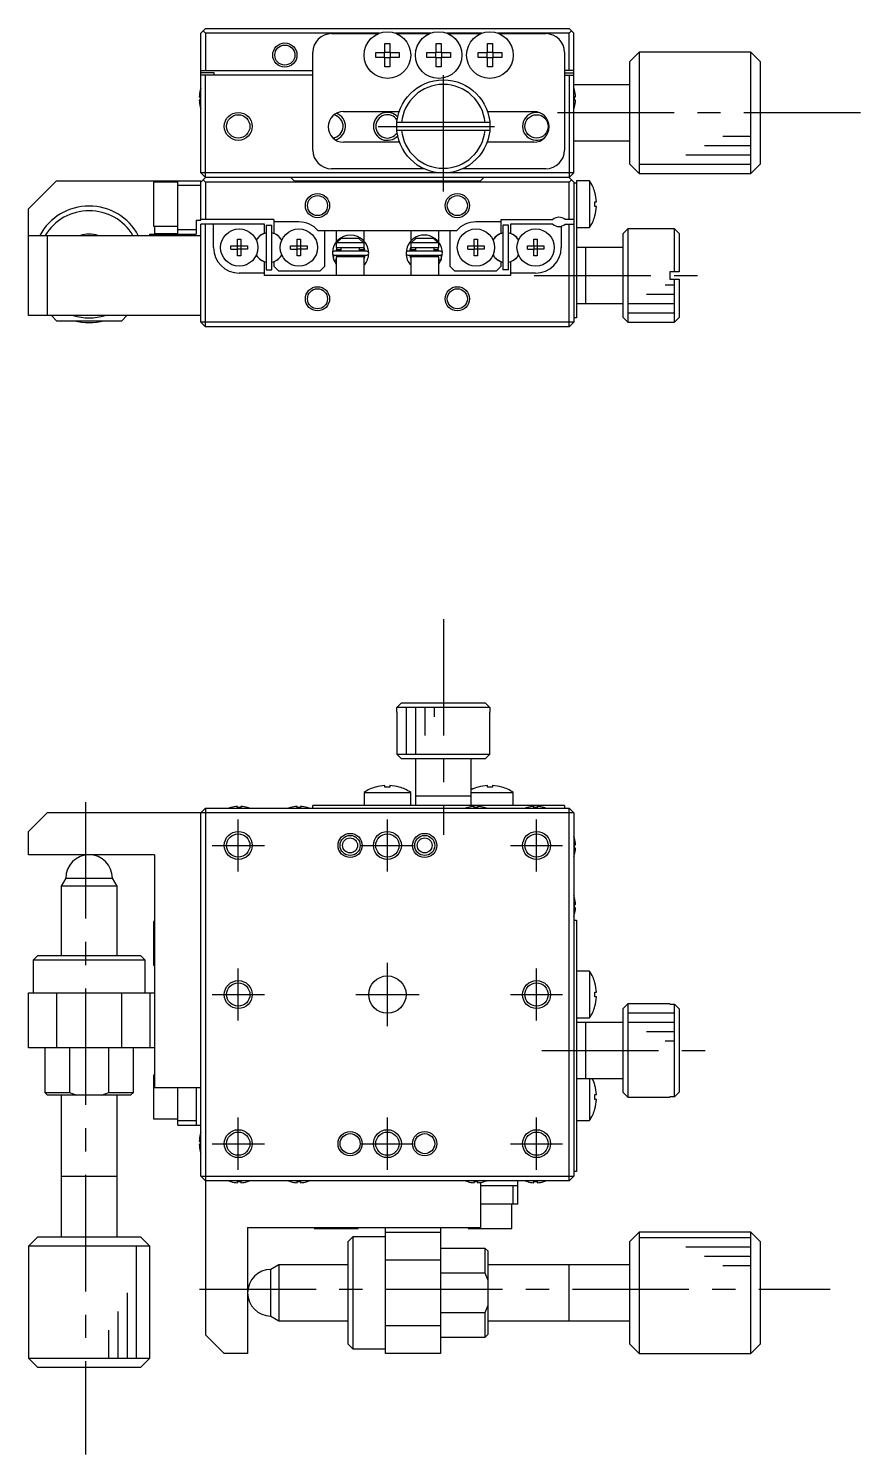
# Model space of a CAD drawing. Extents: x 35 to 382, y 23 to 266.
# Drawn here: x 110.1 to 199.4, y 112.9 to 265.9 of the extents above; entities that cross this region are included whole.
import ezdxf

# ---------------------------------------------------------------- set-up
doc = ezdxf.new("R2010")
doc.units = 0
doc.header["$LTSCALE"] = 10
doc.linetypes.add('CENTER', pattern=[2, 1.25, -0.25, 0.25, -0.25])
doc.layers.get('0').update_dxf_attribs({"linetype": 'CONTINUOUS'})
doc.layers.add('CENTER', color=1, linetype='CENTER')

msp = doc.modelspace()

# ---------------------------------------------------------------- linework, layer by layer
at = {"color": 7, "linetype": 'CONTINUOUS'}
for p, q in [((128.616281, 265.38531), (129.116281, 265.88531)), ((128.616281, 250.38531), (128.616281, 265.38531)), ((128.866281, 265.63531), (129.116281, 265.38531)), ((129.116281, 265.88531), (168.116281, 265.88531)), ((129.116281, 265.38531), (129.116281, 261.38531)), ((147.763345, 265.38531), (129.116281, 265.38531)), ((142.616281, 265.33531), (147.636485, 265.33531)), ((153.263345, 265.38531), (149.469217, 265.38531)), ((149.596077, 265.33531), (153.136485, 265.33531)), ((158.763345, 265.38531), (154.969217, 265.38531)), ((155.096077, 265.33531), (158.636485, 265.33531)), ((168.116281, 265.38531), (160.469217, 265.38531)), ((160.596077, 265.33531), (165.616281, 265.33531)), ((168.116281, 265.88531), (168.616281, 265.38531)), ((168.116281, 265.38531), (168.366281, 265.63531)), ((168.116281, 261.38531), (168.116281, 265.38531)), ((168.616281, 250.38531), (168.616281, 265.38531)), ((140.616281, 252.83531), (140.616281, 263.33531)), ((147.357692, 263.29531), (148.356281, 263.29531)), ((147.357692, 262.77531), (147.357692, 263.29531)), ((148.314906, 262.77531), (148.314906, 263.29531)), ((148.356281, 263.29531), (148.356281, 264.293899)), ((148.356281, 264.293899), (148.876281, 264.293899)), ((148.356281, 263.336685), (148.876281, 263.336685)), ((148.876281, 264.293899), (148.876281, 263.29531)), ((148.876281, 263.29531), (149.874871, 263.29531)), ((148.917656, 263.29531), (148.917656, 262.77531)), ((149.874871, 263.29531), (149.874871, 262.77531)), ((152.857692, 263.29531), (153.856281, 263.29531)), ((152.857692, 262.77531), (152.857692, 263.29531)), ((153.814906, 262.77531), (153.814906, 263.29531)), ((153.856281, 263.29531), (153.856281, 264.293899)), ((153.856281, 264.293899), (154.376281, 264.293899)), ((153.856281, 263.336685), (154.376281, 263.336685)), ((154.376281, 264.293899), (154.376281, 263.29531)), ((154.376281, 263.29531), (155.374871, 263.29531)), ((154.417656, 263.29531), (154.417656, 262.77531)), ((155.374871, 263.29531), (155.374871, 262.77531)), ((158.357692, 263.29531), (159.356281, 263.29531)), ((158.357692, 262.77531), (158.357692, 263.29531)), ((159.314906, 262.77531), (159.314906, 263.29531)), ((159.356281, 263.29531), (159.356281, 264.293899)), ((159.356281, 264.293899), (159.876281, 264.293899)), ((159.356281, 263.336685), (159.876281, 263.336685)), ((159.876281, 264.293899), (159.876281, 263.29531)), ((159.876281, 263.29531), (160.874871, 263.29531)), ((159.917656, 263.29531), (159.917656, 262.77531)), ((160.874871, 263.29531), (160.874871, 262.77531)), ((167.616281, 263.33531), (167.616281, 252.83531)), ((175.616281, 263.33531), (174.616281, 262.33531)), ((187.616281, 263.33531), (175.616281, 263.33531)), ((175.616281, 263.33531), (175.616281, 250.33531)), ((187.616281, 250.33531), (187.616281, 263.33531)), ((188.616281, 262.33531), (187.616281, 263.33531)), ((148.356281, 262.77531), (147.357692, 262.77531)), ((148.356281, 261.77672), (148.356281, 262.77531)), ((148.876281, 262.733935), (148.356281, 262.733935)), ((148.876281, 261.77672), (148.356281, 261.77672)), ((149.874871, 262.77531), (148.876281, 262.77531)), ((148.876281, 262.77531), (148.876281, 261.77672)), ((153.856281, 262.77531), (152.857692, 262.77531)), ((153.856281, 261.77672), (153.856281, 262.77531)), ((154.376281, 262.733935), (153.856281, 262.733935)), ((154.376281, 261.77672), (153.856281, 261.77672)), ((155.374871, 262.77531), (154.376281, 262.77531)), ((154.376281, 262.77531), (154.376281, 261.77672)), ((159.356281, 262.77531), (158.357692, 262.77531)), ((159.356281, 261.77672), (159.356281, 262.77531)), ((159.876281, 262.733935), (159.356281, 262.733935)), ((159.876281, 261.77672), (159.356281, 261.77672)), ((160.874871, 262.77531), (159.876281, 262.77531)), ((159.876281, 262.77531), (159.876281, 261.77672)), ((174.616281, 251.33531), (174.616281, 262.33531)), ((188.616281, 262.33531), (188.616281, 251.33531)), ((128.616281, 261.38531), (140.616281, 261.38531)), ((130.016281, 261.13531), (128.616281, 261.13531)), ((140.616281, 260.88531), (128.616281, 260.88531)), ((129.116281, 249.88531), (129.116281, 260.88531)), ((130.016281, 260.88531), (130.016281, 261.13531)), ((168.616281, 261.38531), (167.616281, 261.38531)), ((167.616281, 261.13531), (168.616281, 261.13531)), ((167.616281, 260.88531), (168.616281, 260.88531)), ((168.116281, 260.88531), (168.116281, 249.88531)), ((128.542137, 259.273926), (128.54676, 259.271671)), ((174.616281, 259.83531), (168.616281, 259.83531)), ((168.685803, 259.271671), (168.690425, 259.273926)), ((128.426422, 258.56531), (128.54676, 258.56531)), ((128.54676, 258.20531), (128.426422, 258.20531)), ((128.54676, 257.498948), (128.542137, 257.496694)), ((128.54676, 258.56531), (128.54676, 258.20531)), ((168.685803, 258.56531), (168.80614, 258.56531)), ((168.685803, 258.20531), (168.685803, 258.56531)), ((168.80614, 258.20531), (168.685803, 258.20531)), ((168.690425, 257.496694), (168.685803, 257.498948)), ((143.916281, 256.98531), (149.879194, 256.98531)), ((159.600256, 255.78531), (149.632307, 255.78531)), ((159.353369, 256.98531), (164.316281, 256.98531)), ((149.632307, 254.98531), (159.600256, 254.98531)), ((149.914154, 253.68531), (143.916281, 253.68531)), ((164.316281, 253.68531), (159.318408, 253.68531)), ((168.616281, 253.83531), (174.616281, 253.83531)), ((174.616281, 251.33531), (175.616281, 250.33531)), ((187.616281, 250.33531), (188.616281, 251.33531)), ((113.116281, 249.53531), (110.116281, 246.53531)), ((113.116281, 249.53531), (128.616281, 249.53531)), ((123.616281, 249.38531), (123.616281, 249.53531)), ((126.116281, 249.466131), (123.616281, 249.466131)), ((126.116281, 243.83531), (126.116281, 249.53531)), ((129.116281, 249.88531), (128.616281, 250.38531)), ((168.616281, 250.38531), (128.616281, 250.38531)), ((129.116281, 249.88531), (128.616281, 249.38531)), ((128.616281, 245.33531), (128.616281, 249.53531)), ((128.866281, 249.63531), (129.116281, 249.38531)), ((168.116281, 249.88531), (129.116281, 249.88531)), ((138.616281, 249.53531), (138.266281, 249.88531)), ((138.616281, 249.53531), (158.616281, 249.53531)), ((152.54324, 250.83531), (142.616281, 250.83531)), ((165.616281, 250.83531), (156.689322, 250.83531)), ((158.966281, 249.88531), (158.616281, 249.53531)), ((168.616281, 250.38531), (168.116281, 249.88531)), ((168.616281, 249.38531), (168.116281, 249.88531)), ((168.116281, 249.38531), (168.366281, 249.63531)), ((170.307939, 249.53531), (168.916281, 249.53531)), ((168.916281, 249.53531), (168.916281, 234.83531)), ((170.307939, 249.53531), (170.307939, 244.53531)), ((175.616281, 250.33531), (187.616281, 250.33531)), ((123.516281, 249.38531), (123.516281, 244.68531)), ((126.116281, 249.38531), (123.516281, 249.38531)), ((128.616281, 249.03531), (126.116281, 249.03531)), ((129.116281, 249.38531), (129.116281, 245.38531)), ((168.116281, 249.38531), (129.116281, 249.38531)), ((168.116281, 245.38531), (168.116281, 249.38531)), ((168.616281, 249.38531), (168.616281, 234.38531)), ((168.616281, 249.33531), (168.916281, 249.33531)), ((170.878862, 248.293899), (170.885717, 248.297243)), ((110.116281, 235.08531), (110.116281, 246.53531)), ((170.878862, 247.29531), (171.051234, 247.29531)), ((170.878862, 246.77531), (170.878862, 247.29531)), ((171.051234, 246.77531), (170.878862, 246.77531)), ((128.116281, 245.33531), (128.616281, 245.33531)), ((128.116281, 245.33531), (128.116281, 243.83531)), ((136.416281, 245.38531), (128.616281, 245.38531)), ((135.416281, 244.88531), (128.616281, 244.88531)), ((128.616281, 234.38531), (128.616281, 244.88531)), ((129.116281, 233.88531), (129.116281, 244.88531)), ((129.966281, 242.38531), (129.966281, 244.88531)), ((135.416281, 243.936115), (135.416281, 244.88531)), ((136.416281, 245.38531), (136.416281, 243.936115)), ((139.116281, 245.13531), (136.416281, 245.13531)), ((160.816281, 245.13531), (158.116281, 245.13531)), ((160.816281, 245.38531), (166.354843, 245.38531)), ((160.816281, 243.936115), (160.816281, 245.38531)), ((161.816281, 244.88531), (161.816281, 243.936115)), ((166.354843, 244.88531), (161.816281, 244.88531)), ((168.616281, 245.38531), (167.677719, 245.38531)), ((167.677719, 244.88531), (168.616281, 244.88531)), ((168.116281, 233.88531), (168.116281, 244.88531)), ((170.885717, 245.773377), (170.878862, 245.77672)), ((110.116281, 243.68531), (128.616281, 243.68531)), ((112.116281, 243.68531), (112.116281, 235.08531)), ((123.116281, 243.68531), (123.116281, 243.83531)), ((123.116281, 243.83531), (128.116281, 243.83531)), ((123.516281, 244.68531), (126.116281, 244.68531)), ((123.616281, 244.68531), (123.616281, 243.83531)), ((123.616281, 243.875573), (126.116281, 243.875573)), ((126.116281, 244.33531), (128.116281, 244.33531)), ((135.156186, 243.785949), (135.416281, 243.936115)), ((135.616281, 244.78531), (136.216281, 244.78531)), ((135.616281, 244.78531), (135.616281, 239.98531)), ((136.216281, 239.98531), (136.216281, 244.78531)), ((136.676376, 243.785949), (136.416281, 243.936115)), ((156.037219, 244.18531), (141.195344, 244.18531)), ((141.916281, 240.38531), (141.916281, 244.18531)), ((143.116281, 244.18531), (143.116281, 242.963324)), ((143.170598, 242.88531), (143.699766, 243.38531)), ((143.699766, 243.38531), (145.532796, 243.38531)), ((145.532796, 243.38531), (146.061964, 242.88531)), ((146.116281, 243.07644), (146.116281, 244.18531)), ((151.116281, 244.18531), (151.116281, 243.077144)), ((151.170598, 242.88531), (151.699766, 243.38531)), ((151.699766, 243.38531), (153.532796, 243.38531)), ((153.532796, 243.38531), (154.061964, 242.88531)), ((154.116281, 242.963744), (154.116281, 244.18531)), ((155.316281, 244.18531), (155.316281, 240.38531)), ((160.556186, 243.785949), (160.816281, 243.936115)), ((161.016281, 244.78531), (161.016281, 239.98531)), ((161.616281, 244.78531), (161.016281, 244.78531)), ((161.616281, 239.98531), (161.616281, 244.78531)), ((162.076376, 243.785949), (161.816281, 243.936115)), ((167.266281, 244.667064), (167.266281, 242.38531)), ((168.916281, 244.53531), (170.307939, 244.53531)), ((174.416281, 244.38531), (173.916281, 243.88531)), ((173.916281, 234.88531), (173.916281, 243.88531)), ((179.416281, 244.38531), (174.416281, 244.38531)), ((174.416281, 244.38531), (174.416281, 234.38531)), ((179.916281, 243.88531), (179.416281, 244.38531)), ((179.416281, 239.78531), (179.416281, 244.38531)), ((179.916281, 243.88531), (179.916281, 239.78531)), ((131.82992, 242.56531), (132.536281, 242.56531)), ((131.82992, 242.20531), (131.82992, 242.56531)), ((131.82992, 242.20531), (132.536281, 242.20531)), ((132.536281, 243.271671), (132.896281, 243.271671)), ((132.536281, 242.56531), (132.536281, 243.271671)), ((132.546653, 242.554938), (132.536281, 242.56531)), ((132.546653, 242.215682), (132.536281, 242.20531)), ((132.536281, 241.498948), (132.536281, 242.20531)), ((132.546653, 242.554938), (132.885909, 242.554938)), ((132.546653, 242.215682), (132.546653, 242.554938)), ((132.885909, 242.215682), (132.546653, 242.215682)), ((132.885909, 242.554938), (132.896281, 242.56531)), ((132.885909, 242.554938), (132.885909, 242.215682)), ((132.885909, 242.215682), (132.896281, 242.20531)), ((132.896281, 243.271671), (132.896281, 242.56531)), ((132.896281, 242.56531), (133.602643, 242.56531)), ((132.896281, 242.20531), (132.896281, 241.498948)), ((133.602643, 242.20531), (132.896281, 242.20531)), ((133.602643, 242.56531), (133.602643, 242.20531)), ((138.22992, 242.56531), (138.936281, 242.56531)), ((138.22992, 242.20531), (138.22992, 242.56531)), ((138.22992, 242.20531), (138.936281, 242.20531)), ((138.936281, 243.271671), (139.296281, 243.271671)), ((138.936281, 242.56531), (138.936281, 243.271671)), ((138.946653, 242.554938), (138.936281, 242.56531)), ((138.946653, 242.215682), (138.936281, 242.20531)), ((138.936281, 241.498948), (138.936281, 242.20531)), ((138.946653, 242.554938), (139.285909, 242.554938)), ((138.946653, 242.215682), (138.946653, 242.554938)), ((139.285909, 242.215682), (138.946653, 242.215682)), ((139.285909, 242.554938), (139.296281, 242.56531)), ((139.285909, 242.554938), (139.285909, 242.215682)), ((139.285909, 242.215682), (139.296281, 242.20531)), ((139.296281, 243.271671), (139.296281, 242.56531)), ((139.296281, 242.56531), (140.002643, 242.56531)), ((139.296281, 242.20531), (139.296281, 241.498948)), ((140.002643, 242.20531), (139.296281, 242.20531)), ((140.002643, 242.56531), (140.002643, 242.20531)), ((146.413203, 241.978828), (142.913203, 241.978828)), ((143.116281, 242.88531), (143.116281, 242.38531)), ((146.116281, 242.88531), (143.116281, 242.88531)), ((143.116281, 242.38531), (146.116281, 242.38531)), ((143.12502, 241.978849), (143.235894, 242.385456)), ((143.166897, 242.18531), (143.616281, 242.18531)), ((143.616281, 242.38531), (143.616281, 241.978828)), ((145.616281, 241.978828), (145.616281, 242.38531)), ((145.616281, 242.18531), (146.116281, 242.18531)), ((146.090811, 242.3855), (146.201103, 241.978831)), ((146.116281, 242.38531), (146.116281, 242.88531)), ((146.116281, 242.18531), (146.116281, 242.319484)), ((154.319359, 241.978828), (150.819359, 241.978828)), ((151.031466, 241.978882), (151.141708, 242.385395)), ((151.116281, 242.88531), (151.116281, 242.38531)), ((154.116281, 242.88531), (151.116281, 242.88531)), ((151.116281, 242.38531), (154.116281, 242.38531)), ((151.116281, 242.319826), (151.116281, 242.18531)), ((151.116281, 242.18531), (151.616281, 242.18531)), ((151.616281, 242.38531), (151.616281, 241.978828)), ((153.616281, 241.978828), (153.616281, 242.38531)), ((153.616281, 242.18531), (154.066111, 242.18531)), ((153.996675, 242.385442), (154.107539, 241.978879)), ((154.116281, 242.38531), (154.116281, 242.88531)), ((154.358392, 241.006078), (154.517898, 241.754551)), ((157.22992, 242.56531), (157.936281, 242.56531)), ((157.22992, 242.20531), (157.22992, 242.56531)), ((157.22992, 242.20531), (157.936281, 242.20531)), ((157.936281, 243.271671), (158.296281, 243.271671)), ((157.936281, 242.56531), (157.936281, 243.271671)), ((157.946653, 242.554938), (157.936281, 242.56531)), ((157.946653, 242.215682), (157.936281, 242.20531)), ((157.936281, 241.498948), (157.936281, 242.20531)), ((157.946653, 242.554938), (158.285909, 242.554938)), ((157.946653, 242.215682), (157.946653, 242.554938)), ((158.285909, 242.215682), (157.946653, 242.215682)), ((158.285909, 242.554938), (158.296281, 242.56531)), ((158.285909, 242.554938), (158.285909, 242.215682)), ((158.285909, 242.215682), (158.296281, 242.20531)), ((158.296281, 243.271671), (158.296281, 242.56531)), ((158.296281, 242.56531), (159.002643, 242.56531)), ((158.296281, 242.20531), (158.296281, 241.498948)), ((159.002643, 242.20531), (158.296281, 242.20531)), ((159.002643, 242.56531), (159.002643, 242.20531)), ((163.62992, 242.56531), (164.336281, 242.56531)), ((163.62992, 242.20531), (163.62992, 242.56531)), ((163.62992, 242.20531), (164.336281, 242.20531)), ((164.336281, 243.271671), (164.696281, 243.271671)), ((164.336281, 242.56531), (164.336281, 243.271671)), ((164.346653, 242.554938), (164.336281, 242.56531)), ((164.346653, 242.215682), (164.336281, 242.20531)), ((164.336281, 241.498948), (164.336281, 242.20531)), ((164.346653, 242.554938), (164.685909, 242.554938)), ((164.346653, 242.215682), (164.346653, 242.554938)), ((164.685909, 242.215682), (164.346653, 242.215682)), ((164.685909, 242.554938), (164.696281, 242.56531)), ((164.685909, 242.554938), (164.685909, 242.215682)), ((164.685909, 242.215682), (164.696281, 242.20531)), ((164.696281, 243.271671), (164.696281, 242.56531)), ((164.696281, 242.56531), (165.402643, 242.56531)), ((164.696281, 242.20531), (164.696281, 241.498948)), ((165.402643, 242.20531), (164.696281, 242.20531)), ((165.402643, 242.56531), (165.402643, 242.20531)), ((173.916281, 242.38531), (168.916281, 242.38531)), ((169.916281, 236.38531), (169.916281, 242.38531)), ((132.896281, 241.498948), (132.536281, 241.498948)), ((135.416281, 240.834504), (135.156186, 240.98467)), ((135.416281, 239.38531), (135.416281, 240.834504)), ((136.416281, 240.834504), (136.676376, 240.98467)), ((136.416281, 240.834504), (136.416281, 240.38531)), ((136.416281, 240.38531), (136.916281, 239.88531)), ((139.296281, 241.498948), (138.936281, 241.498948)), ((141.416281, 239.88531), (141.916281, 240.38531)), ((142.714682, 241.753297), (142.848214, 241.06937)), ((142.814197, 241.302463), (142.814169, 241.268042)), ((142.814169, 241.268042), (142.815864, 241.233664)), ((142.815947, 241.336844), (142.814197, 241.302463)), ((142.815864, 241.233664), (142.819276, 241.199415)), ((142.819416, 241.371101), (142.815947, 241.336844)), ((142.819276, 241.199415), (142.824398, 241.165377)), ((142.824596, 241.405151), (142.819416, 241.371101)), ((142.824398, 241.165377), (142.831216, 241.131632)), ((142.831475, 241.438911), (142.824596, 241.405151)), ((142.831216, 241.131632), (142.839715, 241.098264)), ((142.840037, 241.472297), (142.831475, 241.438911)), ((142.839715, 241.098264), (142.849875, 241.065352)), ((142.850262, 241.505228), (142.840037, 241.472297)), ((142.849875, 241.065352), (142.86167, 241.032979)), ((142.862127, 241.537623), (142.850262, 241.505228)), ((142.86167, 241.032979), (142.86892, 241.015252)), ((142.875602, 241.569402), (142.862127, 241.537623)), ((142.868566, 241.016934), (142.869219, 241.014675)), ((142.869219, 241.014675), (142.871043, 241.012919)), ((142.869962, 241.015796), (143.116191, 240.594134)), ((142.871043, 241.012919), (142.874027, 241.011677)), ((142.873858, 241.006706), (143.116287, 241.079336)), ((142.874027, 241.011677), (142.878152, 241.010957)), ((142.881221, 241.581474), (142.875602, 241.569402)), ((142.878152, 241.010957), (142.883391, 241.010764)), ((142.883391, 241.010764), (142.889712, 241.011098)), ((142.889712, 241.011098), (142.897073, 241.011958)), ((142.897073, 241.011958), (142.905429, 241.013338)), ((142.905429, 241.013338), (142.914725, 241.015229)), ((142.913203, 241.578828), (146.413203, 241.578828)), ((142.914725, 241.015229), (142.924902, 241.017619)), ((142.924902, 241.017619), (142.935897, 241.020493)), ((142.935897, 241.020493), (142.947637, 241.023833)), ((142.947637, 241.023833), (142.960049, 241.027618)), ((142.960049, 241.027618), (142.973054, 241.031822)), ((142.973054, 241.031822), (142.986568, 241.036421)), ((142.986568, 241.036421), (143.000505, 241.041383)), ((143.000505, 241.041383), (143.014777, 241.046677)), ((143.014777, 241.046677), (143.029292, 241.052271)), ((143.029292, 241.052271), (143.043959, 241.058127)), ((143.043959, 241.058127), (143.058683, 241.064209)), ((143.058683, 241.064209), (143.07337, 241.070479)), ((143.07337, 241.070479), (143.087927, 241.076895)), ((143.087927, 241.076895), (143.102261, 241.083417)), ((143.102261, 241.083417), (143.116281, 241.090003)), ((146.116281, 241.38531), (143.116281, 241.38531)), ((143.116281, 241.38531), (143.116281, 239.38531)), ((143.232109, 241.385333), (143.233496, 241.388985)), ((143.233496, 241.388985), (143.2392, 241.402663)), ((143.2392, 241.402663), (143.245592, 241.416029)), ((143.245592, 241.416029), (143.252653, 241.429052)), ((143.252653, 241.429052), (143.260362, 241.441697)), ((143.260362, 241.441697), (143.268696, 241.453934)), ((143.268696, 241.453934), (143.277632, 241.465733)), ((143.277632, 241.465733), (143.287146, 241.477065)), ((143.287146, 241.477065), (143.297211, 241.487906)), ((143.297211, 241.487906), (143.307799, 241.498229)), ((143.307799, 241.498229), (143.318883, 241.508011)), ((143.318883, 241.508011), (143.330434, 241.517231)), ((143.330434, 241.517231), (143.342422, 241.525868)), ((143.342422, 241.525868), (143.354816, 241.533903)), ((143.354816, 241.533903), (143.367585, 241.54132)), ((143.367585, 241.54132), (143.380698, 241.548102)), ((143.380698, 241.548102), (143.394122, 241.554237)), ((143.394122, 241.554237), (143.407826, 241.559711)), ((143.407826, 241.559711), (143.421775, 241.564512)), ((143.421775, 241.564512), (143.435938, 241.568633)), ((143.435938, 241.568633), (143.45028, 241.572064)), ((143.45028, 241.572064), (143.464767, 241.574798)), ((143.464767, 241.574798), (143.479367, 241.576831)), ((143.479367, 241.576831), (143.494045, 241.578159)), ((143.494045, 241.578159), (143.508767, 241.578778)), ((143.508767, 241.578778), (143.51409, 241.578828)), ((143.616281, 241.578828), (143.616281, 241.38531)), ((145.616281, 241.38531), (145.616281, 241.578828)), ((145.812316, 241.578828), (145.826271, 241.578501)), ((145.826271, 241.578501), (145.840965, 241.577467)), ((145.840965, 241.577467), (145.855591, 241.575727)), ((145.855591, 241.575727), (145.870115, 241.573286)), ((145.870115, 241.573286), (145.884501, 241.570149)), ((145.884501, 241.570149), (145.898718, 241.566323)), ((145.898718, 241.566323), (145.912732, 241.561816)), ((145.912732, 241.561816), (145.92651, 241.556637)), ((145.92651, 241.556637), (145.940021, 241.550798)), ((145.940021, 241.550798), (145.953232, 241.54431)), ((145.953232, 241.54431), (145.966111, 241.537188)), ((145.966111, 241.537188), (145.978628, 241.529446)), ((145.978628, 241.529446), (145.990752, 241.521102)), ((145.990752, 241.521102), (146.002454, 241.512172)), ((146.002454, 241.512172), (146.013704, 241.502677)), ((146.013704, 241.502677), (146.024473, 241.492637)), ((146.024473, 241.492637), (146.034735, 241.482074)), ((146.034735, 241.482074), (146.044462, 241.471011)), ((146.044462, 241.471011), (146.053629, 241.459475)), ((146.053629, 241.459475), (146.062211, 241.447491)), ((146.062211, 241.447491), (146.070183, 241.435087)), ((146.070183, 241.435087), (146.077525, 241.422292)), ((146.077525, 241.422292), (146.084214, 241.409137)), ((146.084214, 241.409137), (146.090231, 241.395655)), ((146.090231, 241.395655), (146.094297, 241.385333)), ((146.116281, 239.38531), (146.116281, 241.38531)), ((146.153707, 241.350215), (146.116515, 241.237544)), ((146.201405, 241.578735), (146.153707, 241.350215)), ((146.457837, 241.016928), (146.456287, 241.017579)), ((146.457071, 241.014496), (146.457486, 241.015253)), ((146.457486, 241.015252), (146.475506, 241.062326)), ((146.457486, 241.015253), (146.45784, 241.016934)), ((146.47566, 241.062277), (146.480227, 241.076665)), ((150.752595, 241.074655), (150.775076, 241.015252)), ((150.775144, 241.019454), (150.774723, 241.016934)), ((150.775076, 241.015253), (150.774723, 241.016934)), ((150.774724, 241.016932), (150.775926, 241.017434)), ((150.775492, 241.014496), (150.775076, 241.015253)), ((150.819359, 241.578828), (154.319359, 241.578828)), ((151.078776, 241.350491), (151.031153, 241.578769)), ((151.115943, 241.237824), (151.078776, 241.350491)), ((154.116281, 241.38531), (151.116281, 241.38531)), ((151.116281, 241.38531), (151.116281, 239.38531)), ((151.138265, 241.385333), (151.139652, 241.388985)), ((151.139652, 241.388985), (151.145357, 241.402663)), ((151.145357, 241.402663), (151.151749, 241.416029)), ((151.151749, 241.416029), (151.158809, 241.429052)), ((151.158809, 241.429052), (151.166518, 241.441697)), ((151.166518, 241.441697), (151.174852, 241.453934)), ((151.174852, 241.453934), (151.183789, 241.465733)), ((151.183789, 241.465733), (151.193302, 241.477065)), ((151.193302, 241.477065), (151.203367, 241.487906)), ((151.203367, 241.487906), (151.213955, 241.498229)), ((151.213955, 241.498229), (151.22504, 241.508011)), ((151.22504, 241.508011), (151.23659, 241.517231)), ((151.23659, 241.517231), (151.248578, 241.525868)), ((151.248578, 241.525868), (151.260972, 241.533903)), ((151.260972, 241.533903), (151.273741, 241.54132)), ((151.273741, 241.54132), (151.286854, 241.548102)), ((151.286854, 241.548102), (151.300279, 241.554237)), ((151.300279, 241.554237), (151.313982, 241.559711)), ((151.313982, 241.559711), (151.327932, 241.564512)), ((151.327932, 241.564512), (151.342094, 241.568633)), ((151.342094, 241.568633), (151.356436, 241.572064)), ((151.356436, 241.572064), (151.370924, 241.574798)), ((151.370924, 241.574798), (151.385523, 241.576831)), ((151.385523, 241.576831), (151.400201, 241.578159)), ((151.400201, 241.578159), (151.414923, 241.578778)), ((151.414923, 241.578778), (151.420247, 241.578828)), ((151.616281, 241.578828), (151.616281, 241.38531)), ((153.616281, 241.38531), (153.616281, 241.578828)), ((153.718472, 241.578828), (153.732427, 241.578501)), ((153.732427, 241.578501), (153.747121, 241.577467)), ((153.747121, 241.577467), (153.761748, 241.575727)), ((153.761748, 241.575727), (153.776271, 241.573286)), ((153.776271, 241.573286), (153.790657, 241.570149)), ((153.790657, 241.570149), (153.804874, 241.566323)), ((153.804874, 241.566323), (153.818888, 241.561816)), ((153.818888, 241.561816), (153.832667, 241.556637)), ((153.832667, 241.556637), (153.846177, 241.550798)), ((153.846177, 241.550798), (153.859388, 241.54431)), ((153.859388, 241.54431), (153.872267, 241.537188)), ((153.872267, 241.537188), (153.884784, 241.529446)), ((153.884784, 241.529446), (153.896908, 241.521102)), ((153.896908, 241.521102), (153.90861, 241.512172)), ((153.90861, 241.512172), (153.91986, 241.502677)), ((153.91986, 241.502677), (153.93063, 241.492637)), ((153.93063, 241.492637), (153.940891, 241.482074)), ((153.940891, 241.482074), (153.950619, 241.471011)), ((153.950619, 241.471011), (153.959785, 241.459475)), ((153.959785, 241.459475), (153.968367, 241.447491)), ((153.968367, 241.447491), (153.97634, 241.435087)), ((153.97634, 241.435087), (153.983681, 241.422292)), ((153.983681, 241.422292), (153.99037, 241.409137)), ((153.99037, 241.409137), (153.996387, 241.395655)), ((153.996387, 241.395655), (154.000454, 241.385333)), ((154.358704, 241.006706), (154.116275, 241.079336)), ((154.116281, 239.38531), (154.116281, 241.38531)), ((154.130301, 241.083417), (154.116281, 241.090003)), ((154.116301, 240.594042), (154.3626, 241.015796)), ((154.144635, 241.076895), (154.130301, 241.083417)), ((154.159193, 241.070479), (154.144635, 241.076895)), ((154.17388, 241.064209), (154.159193, 241.070479)), ((154.188604, 241.058127), (154.17388, 241.064209)), ((154.20327, 241.052271), (154.188604, 241.058127)), ((154.217785, 241.046677), (154.20327, 241.052271)), ((154.232057, 241.041383), (154.217785, 241.046677)), ((154.245995, 241.036421), (154.232057, 241.041383)), ((154.259509, 241.031822), (154.245995, 241.036421)), ((154.272513, 241.027618), (154.259509, 241.031822)), ((154.284925, 241.023833), (154.272513, 241.027618)), ((154.296666, 241.020493), (154.284925, 241.023833)), ((154.30766, 241.017619), (154.296666, 241.020493)), ((154.317838, 241.015229), (154.30766, 241.017619)), ((154.327134, 241.013338), (154.317838, 241.015229)), ((154.335489, 241.011958), (154.327134, 241.013338)), ((154.342851, 241.011098), (154.335489, 241.011958)), ((154.349171, 241.010764), (154.342851, 241.011098)), ((154.354411, 241.010957), (154.349171, 241.010764)), ((154.365364, 241.550111), (154.351365, 241.581425)), ((154.358536, 241.011677), (154.354411, 241.010957)), ((154.36152, 241.012919), (154.358536, 241.011677)), ((154.363344, 241.014675), (154.36152, 241.012919)), ((154.363996, 241.016934), (154.363344, 241.014675)), ((154.363643, 241.015252), (154.375711, 241.045604)), ((154.37785, 241.517975), (154.365364, 241.550111)), ((154.375711, 241.045604), (154.386875, 241.078219)), ((154.388712, 241.485271), (154.37785, 241.517975)), ((154.386875, 241.078219), (154.39639, 241.11134)), ((154.397923, 241.452076), (154.388712, 241.485271)), ((154.39639, 241.11134), (154.404233, 241.144883)), ((154.405462, 241.418473), (154.397923, 241.452076)), ((154.404233, 241.144883), (154.410387, 241.178766)), ((154.41131, 241.384544), (154.405462, 241.418473)), ((154.410387, 241.178766), (154.414837, 241.212906)), ((154.415453, 241.350371), (154.41131, 241.384544)), ((154.414837, 241.212906), (154.417573, 241.247221)), ((154.417881, 241.316037), (154.415453, 241.350371)), ((154.417573, 241.247221), (154.418588, 241.281625)), ((154.418588, 241.281625), (154.417881, 241.316037)), ((155.316281, 240.38531), (155.816281, 239.88531)), ((158.296281, 241.498948), (157.936281, 241.498948)), ((160.316281, 239.88531), (160.816281, 240.38531)), ((160.816281, 240.834504), (160.556186, 240.98467)), ((160.816281, 240.38531), (160.816281, 240.834504)), ((161.816281, 240.834504), (162.076376, 240.98467)), ((161.816281, 240.834504), (161.816281, 239.38531)), ((164.696281, 241.498948), (164.336281, 241.498948)), ((135.416281, 239.63531), (132.716281, 239.63531)), ((161.816281, 239.38531), (135.416281, 239.38531)), ((135.616281, 239.98531), (136.216281, 239.98531)), ((136.916281, 239.88531), (141.416281, 239.88531)), ((155.816281, 239.88531), (160.316281, 239.88531)), ((161.616281, 239.98531), (161.016281, 239.98531)), ((164.516281, 239.63531), (161.816281, 239.63531)), ((179.916281, 239.78531), (178.916281, 239.78531)), ((178.916281, 239.78531), (178.916281, 238.98531)), ((178.916281, 238.98531), (179.916281, 238.98531)), ((179.416281, 234.38531), (179.416281, 238.98531)), ((179.916281, 238.98531), (179.916281, 234.88531)), ((168.916281, 236.38531), (173.916281, 236.38531)), ((128.616281, 235.08531), (110.116281, 235.08531)), ((112.566281, 235.08531), (113.116281, 234.53531)), ((113.116281, 234.53531), (120.116281, 234.53531)), ((120.116281, 234.53531), (120.666281, 235.08531)), ((129.116281, 233.88531), (128.616281, 234.38531)), ((168.616281, 234.38531), (128.616281, 234.38531)), ((168.116281, 233.88531), (168.616281, 234.38531)), ((168.916281, 234.83531), (168.616281, 234.83531)), ((173.916281, 234.88531), (174.416281, 234.38531)), ((174.416281, 234.38531), (179.416281, 234.38531)), ((179.416281, 234.38531), (179.916281, 234.88531)), ((168.116281, 233.88531), (129.116281, 233.88531)), ((149.632307, 193.026833), (150.134094, 193.526833)), ((149.632307, 192.526833), (149.632307, 193.026833)), ((159.600256, 193.026833), (149.632307, 193.026833)), ((150.134094, 193.526833), (159.098468, 193.526833)), ((159.098468, 193.526833), (159.600256, 193.026833)), ((159.600256, 193.026833), (159.600256, 192.526833)), ((149.616281, 192.526833), (149.616281, 188.026833)), ((149.616281, 192.526833), (149.632307, 192.526833)), ((159.600256, 192.526833), (159.616281, 192.526833)), ((159.616281, 188.026833), (159.616281, 192.526833)), ((149.616281, 188.026833), (150.116281, 187.526833)), ((149.616281, 188.026833), (159.616281, 188.026833)), ((159.116281, 187.526833), (150.116281, 187.526833)), ((151.616281, 187.526833), (151.616281, 182.526833)), ((157.616281, 182.526833), (157.616281, 187.526833)), ((159.116281, 187.526833), (159.616281, 188.026833)), ((146.116281, 183.91849), (146.116281, 182.526833)), ((146.116281, 183.91849), (151.116281, 183.91849)), ((147.357692, 184.489414), (147.354348, 184.496269)), ((148.356281, 184.489414), (148.356281, 184.661785)), ((148.876281, 184.489414), (148.356281, 184.489414)), ((148.876281, 184.661785), (148.876281, 184.489414)), ((149.878214, 184.496269), (149.874871, 184.489414)), ((151.116281, 182.526833), (151.116281, 183.91849)), ((157.616281, 183.91849), (162.116281, 183.91849)), ((158.357692, 184.489414), (158.354348, 184.496269)), ((159.356281, 184.489414), (159.356281, 184.661785)), ((159.876281, 184.489414), (159.356281, 184.489414)), ((159.876281, 184.661785), (159.876281, 184.489414)), ((160.878214, 184.496269), (160.874871, 184.489414)), ((162.116281, 182.526833), (162.116281, 183.91849)), ((129.116281, 182.226833), (128.616281, 181.726833)), ((129.116281, 182.226833), (168.116281, 182.226833)), ((129.116281, 182.226833), (129.116281, 125.726833)), ((131.82992, 182.296354), (131.827665, 182.300977)), ((132.536281, 182.296354), (132.536281, 182.416692)), ((132.896281, 182.296354), (132.536281, 182.296354)), ((132.896281, 182.416692), (132.896281, 182.296354)), ((133.604897, 182.300977), (133.602643, 182.296354)), ((138.22992, 182.296354), (138.227665, 182.300977)), ((138.936281, 182.296354), (138.936281, 182.416692)), ((139.296281, 182.296354), (138.936281, 182.296354)), ((139.296281, 182.416692), (139.296281, 182.296354)), ((140.004897, 182.300977), (140.002643, 182.296354)), ((167.616281, 182.526833), (140.616281, 182.526833)), ((140.616281, 182.226833), (140.616281, 182.526833)), ((157.616281, 183.526833), (151.616281, 183.526833)), ((157.22992, 182.296354), (157.227665, 182.300977)), ((157.936281, 182.296354), (157.936281, 182.416692)), ((158.296281, 182.296354), (157.936281, 182.296354)), ((158.296281, 182.416692), (158.296281, 182.296354)), ((159.004897, 182.300977), (159.002643, 182.296354)), ((163.62992, 182.296354), (163.627665, 182.300977)), ((164.336281, 182.296354), (164.336281, 182.416692)), ((164.696281, 182.296354), (164.336281, 182.296354)), ((164.696281, 182.416692), (164.696281, 182.296354)), ((165.404897, 182.300977), (165.402643, 182.296354)), ((167.616281, 182.526833), (167.616281, 182.226833)), ((168.616281, 181.726833), (168.116281, 182.226833)), ((168.116281, 142.226833), (168.116281, 182.226833)), ((112.116281, 181.726833), (110.116281, 179.726833)), ((168.616281, 181.726833), (112.116281, 181.726833)), ((128.616281, 142.726833), (128.616281, 181.726833)), ((168.616281, 181.726833), (168.616281, 142.726833)), ((110.116281, 177.226833), (110.116281, 179.726833)), ((168.685803, 179.013194), (168.690425, 179.015449)), ((168.685803, 177.946833), (168.685803, 178.306833)), ((168.685803, 178.306833), (168.80614, 178.306833)), ((168.80614, 177.946833), (168.685803, 177.946833)), ((123.616281, 177.226833), (110.116281, 177.226833)), ((123.616281, 177.226833), (123.616281, 152.226833)), ((168.690425, 177.238217), (168.685803, 177.240471)), ((114.116281, 174.726833), (113.616281, 173.860807)), ((114.116281, 174.726833), (119.116179, 174.726833)), ((119.616281, 173.860807), (119.116281, 174.726833)), ((119.616158, 173.860807), (113.616281, 173.860807)), ((113.616281, 173.860807), (113.616281, 166.426852)), ((119.616281, 166.426852), (119.616281, 173.860807)), ((168.685803, 172.613194), (168.690425, 172.615449)), ((168.685803, 171.546833), (168.685803, 171.906833)), ((168.685803, 171.906833), (168.80614, 171.906833)), ((168.80614, 171.546833), (168.685803, 171.546833)), ((123.616281, 170.076833), (123.516281, 170.076833)), ((123.516281, 170.076833), (123.516281, 165.376833)), ((168.616281, 170.226833), (168.916281, 170.226833)), ((168.690425, 170.838217), (168.685803, 170.840471)), ((168.916281, 170.226833), (168.916281, 143.226833)), ((111.116281, 166.426833), (110.616281, 165.926833)), ((122.616281, 165.926833), (110.616281, 165.926833)), ((110.616281, 165.926833), (110.616281, 162.426833)), ((111.116281, 166.426833), (122.116281, 166.426833)), ((122.616281, 165.926833), (122.116281, 166.426833)), ((122.616281, 162.426833), (122.616281, 165.926833)), ((123.516281, 165.376833), (123.616281, 165.376833)), ((170.307939, 164.726833), (168.916281, 164.726833)), ((170.307939, 164.726833), (170.307939, 159.726833)), ((110.116281, 156.526833), (110.116281, 162.426833)), ((110.116281, 162.426833), (123.616281, 162.426833)), ((113.116281, 162.426833), (113.116281, 156.526833)), ((120.116281, 156.526833), (120.116281, 162.426833)), ((123.116281, 162.426833), (123.116281, 156.526833)), ((170.878862, 163.485422), (170.885717, 163.488766)), ((170.878862, 161.966833), (170.878862, 162.486833)), ((170.878862, 162.486833), (171.051234, 162.486833)), ((171.051234, 161.966833), (170.878862, 161.966833)), ((170.885717, 160.9649), (170.878862, 160.968243)), ((174.416281, 161.226833), (173.916281, 160.726833)), ((173.916281, 151.726833), (173.916281, 160.726833)), ((178.916281, 161.226833), (174.416281, 161.226833)), ((174.416281, 161.226833), (174.416281, 151.226833)), ((178.916281, 161.226833), (178.916281, 161.210807)), ((178.916281, 161.210807), (179.416281, 161.210807)), ((179.416281, 161.210807), (179.916281, 160.70902)), ((179.416281, 151.242858), (179.416281, 161.210807)), ((179.916281, 160.70902), (179.916281, 151.744646)), ((168.916281, 159.726833), (170.307939, 159.726833)), ((173.916281, 159.226833), (168.916281, 159.226833)), ((169.916281, 153.226833), (169.916281, 159.226833)), ((123.616281, 156.526833), (110.116281, 156.526833)), ((111.866281, 156.526833), (111.866281, 151.726833)), ((114.494961, 156.526833), (114.494961, 151.726833)), ((118.737602, 151.726833), (118.737602, 156.526833)), ((121.366281, 151.726833), (121.366281, 156.526833)), ((123.616281, 153.576833), (123.516281, 153.576833)), ((123.516281, 153.576833), (123.516281, 148.876833)), ((168.916281, 153.226833), (173.916281, 153.226833)), ((170.307939, 153.226833), (170.307939, 148.726833)), ((111.866281, 151.726833), (114.494961, 151.726833)), ((111.866281, 151.726833), (112.166281, 151.426833)), ((114.494961, 151.726833), (115.297191, 151.426833)), ((117.935372, 151.426833), (118.737602, 151.726833)), ((118.737602, 151.726833), (121.366281, 151.726833)), ((121.066281, 151.426833), (121.366281, 151.726833)), ((128.616281, 152.226833), (123.616281, 152.226833)), ((126.116281, 148.226833), (126.116281, 152.226833)), ((128.116281, 152.226833), (128.116281, 148.226831)), ((170.878862, 152.485422), (170.885717, 152.488766)), ((170.878862, 150.966833), (170.878862, 151.486833)), ((170.878862, 151.486833), (171.051234, 151.486833)), ((173.916281, 151.726833), (174.416281, 151.226833)), ((179.916281, 151.744646), (179.416281, 151.242858)), ((121.066281, 151.426833), (112.166281, 151.426833)), ((113.616281, 151.426813), (113.616281, 136.226833)), ((119.616281, 136.226833), (119.616281, 151.426813)), ((171.051234, 150.966833), (170.878862, 150.966833)), ((170.885717, 149.9649), (170.878862, 149.968243)), ((174.416281, 151.226833), (178.916281, 151.226833)), ((178.916281, 151.242858), (178.916281, 151.226833)), ((179.416281, 151.242858), (178.916281, 151.242858)), ((123.516281, 148.876833), (126.116281, 148.876833)), ((126.116281, 148.726833), (128.116281, 148.726833)), ((168.916281, 148.726833), (170.307939, 148.726833)), ((126.116281, 148.226831), (128.616281, 148.226831)), ((128.542137, 147.215449), (128.54676, 147.213194)), ((128.426422, 146.506833), (128.54676, 146.506833)), ((128.54676, 146.146833), (128.426422, 146.146833)), ((128.54676, 145.440471), (128.542137, 145.438217)), ((128.54676, 146.506833), (128.54676, 146.146833)), ((113.616276, 142.726833), (119.616286, 142.726833)), ((128.616281, 142.726833), (129.116281, 142.226833)), ((128.616281, 142.726833), (168.616281, 142.726833)), ((168.116281, 142.226833), (168.616281, 142.726833)), ((168.916281, 143.226833), (168.616281, 143.226833)), ((168.116281, 142.226833), (129.116281, 142.226833)), ((131.827665, 142.152689), (131.82992, 142.157311)), ((132.536281, 142.157311), (132.896281, 142.157311)), ((132.536281, 142.036974), (132.536281, 142.157311)), ((132.896281, 142.157311), (132.896281, 142.036974)), ((133.602643, 142.157311), (133.604897, 142.152689)), ((138.227665, 142.152689), (138.22992, 142.157311)), ((138.936281, 142.157311), (139.296281, 142.157311)), ((138.936281, 142.036974), (138.936281, 142.157311)), ((139.296281, 142.157311), (139.296281, 142.036974)), ((140.002643, 142.157311), (140.004897, 142.152689)), ((157.227665, 142.152689), (157.22992, 142.157311)), ((157.936281, 142.157311), (158.296281, 142.157311)), ((157.936281, 142.036974), (157.936281, 142.157311)), ((158.296281, 142.157311), (158.296281, 142.036974)), ((158.616281, 142.071266), (158.616281, 137.226833)), ((158.616281, 141.726833), (162.616283, 141.726833)), ((159.002643, 142.157311), (159.004897, 142.152689)), ((162.116281, 139.726833), (162.116281, 141.726833)), ((162.616283, 139.726833), (162.616283, 142.226833)), ((163.627665, 142.152689), (163.62992, 142.157311)), ((164.336281, 142.157311), (164.696281, 142.157311)), ((164.336281, 142.036974), (164.336281, 142.157311)), ((164.696281, 142.157311), (164.696281, 142.036974)), ((165.402643, 142.157311), (165.404897, 142.152689)), ((162.616281, 139.726833), (158.616281, 139.726833)), ((161.966281, 137.126833), (161.966281, 139.726833)), ((111.116281, 136.226833), (110.116281, 135.226833)), ((111.116281, 136.226833), (122.116281, 136.226833)), ((123.116281, 135.226833), (122.116281, 136.226833)), ((133.616281, 137.226833), (158.616281, 137.226833)), ((133.616281, 137.226833), (133.616281, 123.726833)), ((140.766281, 137.226833), (140.766281, 137.126833)), ((140.766281, 137.126833), (145.466281, 137.126833)), ((144.916281, 136.226833), (144.416281, 135.726833)), ((144.916281, 136.226833), (144.916281, 124.226833)), ((148.416281, 136.226833), (144.916281, 136.226833)), ((145.466281, 137.126833), (145.466281, 137.226833)), ((148.416281, 123.726833), (148.416281, 137.226833)), ((148.416281, 136.726833), (154.316281, 136.726833)), ((154.316281, 137.226833), (154.316281, 123.726833)), ((157.266281, 137.226833), (157.266281, 137.126833)), ((157.266281, 137.126833), (161.966281, 137.126833)), ((175.616281, 136.726833), (174.616281, 135.726833)), ((187.616281, 136.726833), (175.616281, 136.726833)), ((175.616281, 136.726833), (175.616281, 123.726833)), ((187.616281, 123.726833), (187.616281, 136.726833)), ((188.616281, 135.726833), (187.616281, 136.726833)), ((110.116281, 135.226833), (110.116281, 123.226833)), ((123.116281, 135.226833), (110.116281, 135.226833)), ((123.116281, 123.226833), (123.116281, 135.226833)), ((144.416281, 124.726833), (144.416281, 135.726833)), ((159.116281, 134.976833), (154.316281, 134.976833)), ((159.116281, 132.348153), (159.116281, 134.976833)), ((159.416281, 134.676833), (159.116281, 134.976833)), ((159.416281, 125.776833), (159.416281, 134.676833)), ((174.616281, 124.726833), (174.616281, 135.726833)), ((188.616281, 135.726833), (188.616281, 124.726833)), ((136.982307, 133.226833), (136.116281, 132.726833)), ((144.416262, 133.226833), (136.982307, 133.226833)), ((136.982307, 133.22671), (136.982307, 127.226833)), ((154.316281, 133.726833), (148.416281, 133.726833)), ((174.616281, 133.226833), (159.416301, 133.226833)), ((168.116281, 127.226828), (168.116281, 133.226838)), ((136.116281, 127.726833), (136.116281, 132.72673)), ((159.116281, 132.348153), (154.316281, 132.348153)), ((159.416281, 131.545923), (159.116281, 132.348153)), ((159.116281, 128.105512), (159.416281, 128.907742)), ((136.116281, 127.726833), (136.982307, 127.226833)), ((136.982307, 127.226833), (144.416262, 127.226833)), ((154.316281, 128.105512), (159.116281, 128.105512)), ((159.116281, 125.476833), (159.116281, 128.105512)), ((159.416301, 127.226833), (174.616281, 127.226833)), ((129.116281, 125.726833), (131.116281, 123.726833)), ((148.416281, 126.726833), (154.316281, 126.726833)), ((154.316281, 125.476833), (159.116281, 125.476833)), ((159.116281, 125.476833), (159.416281, 125.776833)), ((144.416281, 124.726833), (144.916281, 124.226833)), ((144.916281, 124.226833), (148.416281, 124.226833)), ((174.616281, 124.726833), (175.616281, 123.726833)), ((187.616281, 123.726833), (188.616281, 124.726833)), ((110.116281, 123.226833), (123.116281, 123.226833)), ((110.116281, 123.226833), (111.116281, 122.226833)), ((122.116281, 122.226833), (123.116281, 123.226833)), ((133.616281, 123.726833), (131.116281, 123.726833)), ((154.316281, 123.726833), (148.416281, 123.726833)), ((175.616281, 123.726833), (187.616281, 123.726833)), ((122.116281, 122.226833), (111.116281, 122.226833))]:
    msp.add_line(p, q, dxfattribs=at)
at = {"color": 3, "linetype": 'CONTINUOUS'}
for p, q in [((184.616281, 254.33531), (187.616281, 254.33531)), ((182.616281, 253.33531), (187.616281, 253.33531)), ((175.616281, 251.33531), (187.616281, 251.33531)), ((180.616281, 252.33531), (187.616281, 252.33531)), ((176.416281, 237.38531), (179.416281, 237.38531)), ((178.416281, 238.38531), (179.416281, 238.38531)), ((174.416281, 236.38531), (179.416281, 236.38531)), ((174.416281, 235.38531), (179.416281, 235.38531)), ((150.616281, 193.026833), (150.616281, 188.026833)), ((151.616281, 193.026833), (151.616281, 188.026833)), ((152.616281, 193.026833), (152.616281, 190.026833)), ((153.616281, 193.026833), (153.616281, 192.026833)), ((179.416281, 160.226833), (174.416281, 160.226833)), ((179.416281, 159.226833), (174.416281, 159.226833)), ((179.416281, 158.226833), (176.416281, 158.226833)), ((179.416281, 157.226833), (178.416281, 157.226833)), ((121.716281, 123.226833), (121.716281, 135.226833)), ((187.616281, 136.126833), (175.616281, 136.126833)), ((187.616281, 135.126833), (180.616281, 135.126833)), ((187.616281, 134.126833), (182.616281, 134.126833)), ((187.616281, 133.126833), (184.616281, 133.126833)), ((120.716281, 123.226833), (120.716281, 130.226833)), ((119.716281, 123.226833), (119.716281, 128.226833)), ((118.716281, 123.226833), (118.716281, 126.226833))]:
    msp.add_line(p, q, dxfattribs=at)
at = {"color": 7, "linetype": 'CONTINUOUS'}
for centre, radius in [((148.616281, 263.03531), 2.5), ((154.116281, 263.03531), 2.5), ((159.616281, 263.03531), 2.5), ((137.616281, 263.03531), 1.075), ((154.616281, 255.38531), 5), ((132.616281, 255.38531), 1.25), ((164.616281, 255.38531), 1.25), ((141.116281, 246.88531), 1.075), ((156.116281, 246.88531), 1.075), ((132.716281, 242.38531), 2), ((139.116281, 242.38531), 2), ((158.116281, 242.38531), 2), ((164.516281, 242.38531), 2), ((141.116281, 236.88531), 1.075), ((156.116281, 236.88531), 1.075), ((132.616281, 178.226833), 1.25), ((144.616281, 178.226833), 1.075), ((144.616281, 178.226833), 0.8), ((148.616281, 178.226833), 1.25), ((152.616281, 178.226833), 1.075), ((152.616281, 178.226833), 0.8), ((164.616281, 178.226833), 1.25), ((148.616281, 162.226833), 2), ((132.616281, 162.226833), 1.25), ((164.616281, 162.226833), 1.25), ((132.616281, 146.226833), 1.25), ((144.616281, 146.226833), 1.075), ((148.616281, 146.226833), 1.25), ((152.616281, 146.226833), 1.075), ((164.616281, 146.226833), 1.25)]:
    msp.add_circle(centre, radius, dxfattribs=at)
at = {"color": 3, "linetype": 'CONTINUOUS'}
for centre, radius in [((137.616281, 263.03531), 1.3), ((132.616281, 255.38531), 1.5), ((141.116281, 246.88531), 1.3), ((156.116281, 246.88531), 1.3), ((141.116281, 236.88531), 1.3), ((156.116281, 236.88531), 1.3), ((132.616281, 178.226833), 1.5), ((144.616281, 178.226833), 1.3), ((148.616281, 178.226833), 1.5), ((152.616281, 178.226833), 1.3), ((164.616281, 178.226833), 1.5), ((132.616281, 162.226833), 1.5), ((164.616281, 162.226833), 1.5), ((132.616281, 146.226833), 1.5), ((144.616281, 146.226833), 1.3), ((148.616281, 146.226833), 1.5), ((152.616281, 146.226833), 1.3), ((164.616281, 146.226833), 1.5)]:
    msp.add_circle(centre, radius, dxfattribs=at)
at = {"color": 7, "linetype": 'CONTINUOUS'}
for centre, radius, start, end in [((142.616281, 263.33531), 2, 90, 180), ((165.616281, 263.33531), 2, 0, 90), ((131.616281, 258.38531), 3.194933, 163.893288, 176.770291), ((131.616281, 258.38531), 3.2, 159.635865, 163.877467), ((154.616281, 255.38531), 4.5, 5.099689, 174.900311), ((165.616281, 258.38531), 3.2, 16.122533, 20.364135), ((165.616281, 258.38531), 3.194933, 3.229709, 16.106712), ((131.616281, 258.38531), 3.194933, 183.229709, 196.106712), ((131.616281, 258.38531), 3.2, 196.122533, 200.364135), ((165.616281, 258.38531), 3.2, 339.635865, 343.877467), ((165.616281, 258.38531), 3.194933, 343.893288, 356.770291), ((143.916281, 255.33531), 1.65, 90, 270), ((142.616281, 255.38531), 1.25, 277.220583, 78.374221), ((148.616281, 255.38531), 1.25, 33.12294, 326.87706), ((164.316281, 255.33531), 1.65, 270, 90), ((154.616281, 255.38531), 4.5, 185.099689, 354.900311), ((142.616281, 252.83531), 2, 180, 270), ((165.616281, 252.83531), 2, 270, 0), ((166.566281, 247.03531), 4.5, 16.285843, 33.748989), ((166.566281, 247.03531), 4.492483, 3.317816, 16.26943), ((116.616281, 240.83531), 6, 28.35935, 151.64065), ((166.566281, 247.03531), 4.492483, 343.73057, 356.682184), ((116.616281, 240.83531), 5.5, 31.21037, 148.78963), ((139.116281, 242.38531), 2.75, 40.885193, 90), ((158.116281, 242.38531), 2.75, 90, 139.114807), ((167.016281, 244.63531), 1, 48.590378, 131.409622), ((167.016281, 245.63531), 1, 228.590378, 311.409622), ((166.566281, 247.03531), 4.5, 326.251011, 343.714157), ((116.616281, 240.83531), 3, 71.805128, 108.194872), ((136.031186, 242.270405), 1.75, 120, 148.118467), ((135.916282, 242.38531), 1.5875, 100.89309, 149.566818), ((135.916282, 242.38531), 1.5875, 30.433263, 79.106984), ((135.801376, 242.270405), 1.75, 31.881533, 60), ((144.663144, 241.778745), 1.948691, 0.744088, 179.197485), ((152.569585, 241.778446), 1.948858, 35.773996, 179.15248), ((161.431186, 242.270405), 1.75, 120, 148.118467), ((161.31628, 242.38531), 1.5875, 100.893016, 149.566737), ((161.31628, 242.38531), 1.5875, 30.433182, 79.10691), ((161.201376, 242.270405), 1.75, 31.881533, 60), ((132.716281, 242.38531), 2.75, 180, 270), ((142.913203, 241.778828), 0.2, 90, 270), ((146.413203, 241.778828), 0.2, 270, 90), ((150.819359, 241.778828), 0.2, 90, 270), ((152.561427, 241.77633), 1.956717, 0.861713, 35.684608), ((154.319359, 241.778828), 0.2, 270, 90), ((164.516281, 242.38531), 2.75, 270, 0), ((136.031186, 242.500215), 1.75, 211.881533, 240), ((135.916282, 242.38531), 1.5875, 210.433182, 259.10691), ((135.916282, 242.38531), 1.5875, 280.893016, 329.566737), ((135.801376, 242.500215), 1.75, 300, 328.118467), ((144.6592, 241.780436), 1.952722, 318.264476, 359.162579), ((152.573388, 241.780442), 1.952745, 180.80821, 221.737778), ((161.431186, 242.500215), 1.75, 211.881533, 240), ((161.31628, 242.38531), 1.5875, 210.433263, 259.106984), ((161.31628, 242.38531), 1.5875, 280.89309, 329.566818), ((161.201376, 242.500215), 1.75, 300, 328.118467), ((116.616281, 240.83531), 6, 253.402158, 286.597842), ((116.616281, 240.83531), 6.5, 255.749967, 284.250033), ((148.616281, 180.176833), 4.5, 106.285843, 123.748989), ((148.616281, 180.176833), 4.492483, 93.317816, 106.26943), ((148.616281, 180.176833), 4.492483, 73.73057, 86.682184), ((148.616281, 180.176833), 4.5, 56.251011, 73.714157), ((159.616281, 180.176833), 4.5, 106.285843, 116.3878), ((159.616281, 180.176833), 4.492483, 93.317816, 106.26943), ((159.616281, 180.176833), 4.492483, 73.73057, 86.682184), ((159.616281, 180.176833), 4.5, 56.251011, 73.714157), ((132.716281, 179.226833), 3.2, 106.122533, 110.364135), ((132.716281, 179.226833), 3.194933, 93.229709, 106.106712), ((132.716281, 179.226833), 3.194933, 73.893288, 86.770291), ((132.716281, 179.226833), 3.2, 69.635865, 73.877467), ((139.116281, 179.226833), 3.2, 106.122533, 110.364135), ((139.116281, 179.226833), 3.194933, 93.229709, 106.106712), ((139.116281, 179.226833), 3.194933, 73.893288, 86.770291), ((139.116281, 179.226833), 3.2, 69.635865, 73.877467), ((158.116281, 179.226833), 3.2, 106.122533, 110.364135), ((158.116281, 179.226833), 3.194933, 93.229709, 106.106712), ((158.116281, 179.226833), 3.194933, 73.893288, 86.770291), ((158.116281, 179.226833), 3.2, 69.635865, 73.877467), ((164.516281, 179.226833), 3.2, 106.122533, 110.364135), ((164.516281, 179.226833), 3.194933, 93.229709, 106.106712), ((164.516281, 179.226833), 3.194933, 73.893288, 86.770291), ((164.516281, 179.226833), 3.2, 69.635865, 73.877467), ((165.616281, 178.126833), 3.2, 16.122533, 20.364135), ((165.616281, 178.126833), 3.194933, 3.229709, 16.106712), ((165.616281, 178.126833), 3.194933, 343.893288, 356.770291), ((116.616281, 174.726833), 2.5, 0, 180), ((165.616281, 178.126833), 3.2, 339.635865, 343.877467), ((165.616281, 171.726833), 3.2, 16.122533, 20.364135), ((165.616281, 171.726833), 3.194933, 3.229709, 16.106712), ((165.616281, 171.726833), 3.194933, 343.893288, 356.770291), ((165.616281, 171.726833), 3.2, 339.635865, 343.877467), ((166.566281, 162.226833), 4.5, 16.285843, 33.748989), ((166.566281, 162.226833), 4.492483, 3.317816, 16.26943), ((166.566281, 162.226833), 4.5, 326.251011, 343.714157), ((166.566281, 162.226833), 4.492483, 343.73057, 356.682184), ((166.566281, 151.226833), 4.5, 16.285843, 26.3878), ((166.566281, 151.226833), 4.492483, 3.317816, 16.26943), ((166.566281, 151.226833), 4.5, 326.251011, 343.714157), ((166.566281, 151.226833), 4.492483, 343.73057, 356.682184), ((131.616281, 146.326833), 3.194933, 163.893288, 176.770291), ((131.616281, 146.326833), 3.2, 159.635865, 163.877467), ((131.616281, 146.326833), 3.194933, 183.229709, 196.106712), ((131.616281, 146.326833), 3.2, 196.122533, 200.364135), ((132.716281, 145.226833), 3.2, 249.635865, 253.877467), ((132.716281, 145.226833), 3.194933, 253.893288, 266.770291), ((132.716281, 145.226833), 3.194933, 273.229709, 286.106712), ((132.716281, 145.226833), 3.2, 286.122533, 290.364135), ((139.116281, 145.226833), 3.2, 249.635865, 253.877467), ((139.116281, 145.226833), 3.194933, 253.893288, 266.770291), ((139.116281, 145.226833), 3.194933, 273.229709, 286.106712), ((139.116281, 145.226833), 3.2, 286.122533, 290.364135), ((158.116281, 145.226833), 3.2, 249.635865, 253.877467), ((158.116281, 145.226833), 3.194933, 253.893288, 266.770291), ((158.116281, 145.226833), 3.194933, 273.229709, 286.106712), ((158.116281, 145.226833), 3.2, 286.122533, 290.364135), ((164.516281, 145.226833), 3.2, 249.635865, 253.877467), ((164.516281, 145.226833), 3.194933, 253.893288, 266.770291), ((164.516281, 145.226833), 3.194933, 273.229709, 286.106712), ((164.516281, 145.226833), 3.2, 286.122533, 290.364135), ((136.116281, 130.226833), 2.5, 90, 270)]:
    msp.add_arc(centre, radius, start, end, dxfattribs=at)
at = {"color": 3, "linetype": 'CONTINUOUS'}
for centre, start, end in [((142.616281, 255.38531), 286.012751, 70.33807), ((148.616281, 255.38531), 41.810315, 317.401187), ((164.616281, 255.38531), 75.045175, 304.074714)]:
    msp.add_arc(centre, 1.5, start, end, dxfattribs=at)
at = {"layer": 'CENTER', "color": 1, "linetype": 'CENTER'}
for p, q in [((154.616281, 248.38531), (154.616281, 262.38531)), ((199.366281, 256.83531), (164.366281, 256.83531)), ((147.616281, 255.38531), (161.616281, 255.38531)), ((164.366281, 239.38531), (184.366281, 239.38531)), ((154.616281, 202.509945), (154.616281, 179.357295)), ((116.216281, 182.876833), (116.216281, 112.876833)), ((132.616281, 175.426833), (132.616281, 181.026833)), ((148.616281, 175.426833), (148.616281, 181.026833)), ((164.616281, 175.426833), (164.616281, 181.026833)), ((129.816281, 178.226833), (135.416281, 178.226833)), ((145.816281, 178.226833), (151.416281, 178.226833)), ((161.816281, 178.226833), (167.416281, 178.226833)), ((148.616281, 158.826833), (148.616281, 165.626833)), ((132.616281, 159.426833), (132.616281, 165.026833)), ((164.616281, 159.426833), (164.616281, 165.026833)), ((129.816281, 162.226833), (135.416281, 162.226833)), ((145.216281, 162.226833), (152.016281, 162.226833)), ((161.816281, 162.226833), (167.416281, 162.226833)), ((165.199313, 156.226833), (184.776921, 156.226833)), ((132.616281, 143.426833), (132.616281, 149.026833)), ((148.616281, 143.426833), (148.616281, 149.026833)), ((164.616281, 143.426833), (164.616281, 149.026833)), ((129.816281, 146.226833), (135.416281, 146.226833)), ((145.816281, 146.226833), (151.416281, 146.226833)), ((161.816281, 146.226833), (167.416281, 146.226833)), ((128.458101, 130.626833), (196.118315, 130.626833))]:
    msp.add_line(p, q, dxfattribs=at)

doc.saveas('drawing.dxf')
